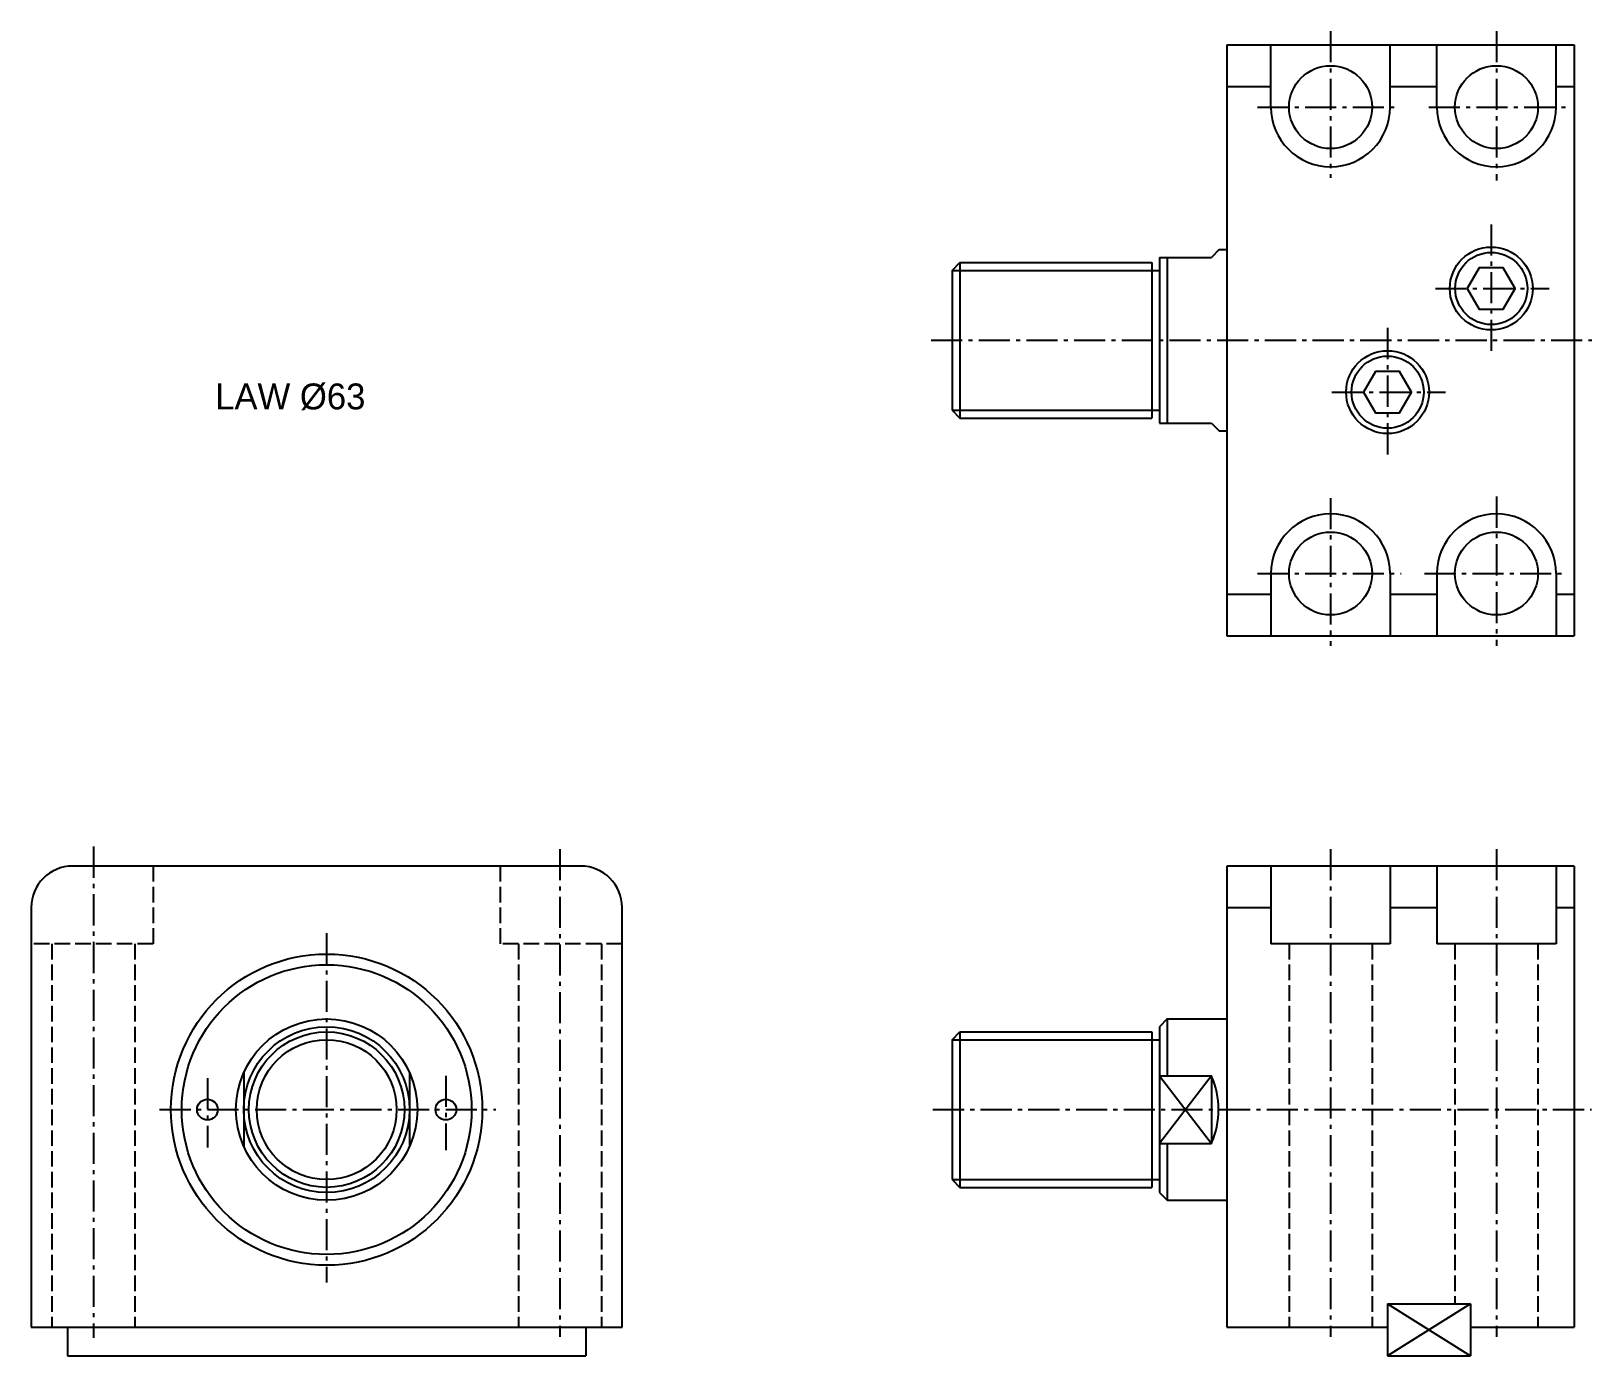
# Model space of a CAD drawing. Extents: x 220 to 521, y -86 to 170.
import ezdxf

# ---------------------------------------------------------------- set-up
doc = ezdxf.new("R2010")
doc.units = 0
doc.header["$MEASUREMENT"] = 0
doc.linetypes.add('DASHED', pattern=[4, 3, -1])
doc.linetypes.add('SCENTER', pattern=[9.2, 6, -1.2, 0.8, -1.2])
doc.layers.get('0').update_dxf_attribs({"linetype": 'CONTINUOUS'})
for name, color, linetype in [('CON', 2, 'CONTINUOUS'), ('DAS', 3, 'DASHED'), ('SCEN', 1, 'SCENTER'), ('UTI', 7, 'CONTINUOUS')]:
    doc.layers.add(name, color=color, linetype=linetype)

# ---------------------------------------------------------------- blocks, each defined once
blk = doc.blocks.new('00000117')
at = {"layer": 'CON'}
blk.add_lwpolyline([(-2.31, 4), (-4.62, 0), (-2.31, -4), (2.31, -4), (4.62, 0), (2.31, 4)], close=True, dxfattribs=at)
for radius in [8, 6.96]:
    blk.add_circle((0, 0), radius, dxfattribs=at)

msp = doc.modelspace()

# ---------------------------------------------------------------- linework, layer by layer
for p, q in [((482.03, -75.91), (498.03, -85.91)), ((498.03, -75.91), (482.03, -85.91))]:
    msp.add_line(p, q)
at = {"layer": 'CON'}
for p, q in [((451.03, 167.05), (451.03, 53.05)), ((451.03, 167.05), (518.03, 167.05)), ((459.53, 155.05), (459.53, 167.05)), ((482.53, 155.05), (482.53, 167.05)), ((491.53, 155.05), (491.53, 167.05)), ((514.53, 155.05), (514.53, 167.05)), ((518.03, 167.05), (518.03, 53.05)), ((451.03, 159.05), (459.53, 159.05)), ((482.53, 159.05), (491.53, 159.05)), ((514.53, 159.05), (518.03, 159.05)), ((449.53, 127.55), (448.03, 126.05)), ((449.53, 127.55), (451.03, 127.55)), ((398.03, 123.55), (399.53, 125.05)), ((398.03, 123.55), (398.03, 96.55)), ((399.53, 125.05), (399.53, 95.05)), ((399.53, 125.05), (436.53, 125.05)), ((436.53, 125.05), (436.53, 95.05)), ((436.53, 123.55), (438.03, 123.55)), ((438.03, 126.05), (438.03, 94.05)), ((438.03, 126.05), (448.03, 126.05)), ((439.53, 126.05), (439.53, 94.05)), ((398.03, 96.55), (399.53, 95.05)), ((436.53, 96.55), (438.03, 96.55)), ((399.53, 95.05), (436.53, 95.05)), ((438.03, 94.05), (448.03, 94.05)), ((448.03, 94.05), (449.53, 92.55)), ((449.53, 92.55), (451.03, 92.55)), ((459.53, 65.05), (459.53, 53.05)), ((482.53, 65.05), (482.53, 53.05)), ((491.53, 65.05), (491.53, 53.05)), ((514.53, 65.05), (514.53, 53.05)), ((451.03, 61.05), (459.53, 61.05)), ((482.53, 61.05), (491.53, 61.05)), ((514.53, 61.05), (518.03, 61.05)), ((451.03, 53.05), (518.03, 53.05)), ((326.36, 8.59), (228.36, 8.59)), ((518.03, 8.59), (451.03, 8.59)), ((451.03, 8.59), (451.03, -80.41)), ((459.53, 8.59), (459.53, -6.41)), ((482.53, 8.59), (482.53, -6.41)), ((491.53, 8.59), (491.53, -6.41)), ((514.53, 8.59), (514.53, -6.41)), ((518.03, 8.59), (518.03, -80.41)), ((220.36, 0.59), (220.36, -80.41)), ((334.36, -80.41), (334.36, 0.59)), ((451.03, 0.59), (459.53, 0.59)), ((482.53, 0.59), (491.53, 0.59)), ((514.53, 0.59), (518.03, 0.59)), ((482.53, -6.41), (459.53, -6.41)), ((514.53, -6.41), (491.53, -6.41)), ((439.53, -20.91), (438.03, -22.41)), ((439.53, -20.91), (451.03, -20.91)), ((439.53, -20.91), (439.53, -31.88)), ((398.03, -24.91), (399.53, -23.41)), ((399.53, -23.41), (436.53, -23.41)), ((399.53, -23.41), (399.53, -53.41)), ((436.53, -23.41), (436.53, -53.41)), ((438.03, -22.41), (438.03, -54.41)), ((398.03, -24.91), (398.03, -51.91)), ((436.53, -24.91), (438.03, -24.91)), ((261.36, -31.33), (261.36, -45.5)), ((293.36, -31.33), (293.36, -45.5)), ((438.03, -31.88), (448.03, -31.88)), ((448.03, -31.88), (448.03, -44.95)), ((438.03, -44.95), (448.03, -44.95)), ((439.53, -44.95), (439.53, -55.91)), ((398.03, -51.91), (399.53, -53.41)), ((399.53, -53.41), (436.53, -53.41)), ((436.53, -51.91), (438.03, -51.91)), ((438.03, -54.41), (439.53, -55.91)), ((439.53, -55.91), (451.03, -55.91)), ((482.03, -75.91), (482.03, -85.91)), ((482.03, -75.91), (498.03, -75.91)), ((498.03, -75.91), (498.03, -85.91)), ((220.36, -80.41), (334.36, -80.41)), ((227.36, -80.41), (227.36, -85.91)), ((327.36, -80.41), (327.36, -85.91)), ((451.03, -80.41), (482.03, -80.41)), ((498.03, -80.41), (518.03, -80.41)), ((227.36, -85.91), (327.36, -85.91)), ((482.03, -85.91), (498.03, -85.91))]:
    msp.add_line(p, q, dxfattribs=at)
for centre, radius in [((471.03, 155.05), 8), ((503.03, 155.05), 8), ((471.03, 65.05), 8), ((503.03, 65.05), 8), ((277.36, -38.41), 30.03), ((277.36, -38.41), 27.95), ((277.36, -38.41), 17.5), ((277.36, -38.41), 16), ((277.36, -38.41), 15), ((254.36, -38.41), 2), ((300.36, -38.41), 2)]:
    msp.add_circle(centre, radius, dxfattribs=at)
for centre, radius, start, end in [((471.03, 155.05), 11.5, 180, 0), ((503.03, 155.05), 11.5, 180, 0), ((471.03, 65.05), 11.5, 0, 180), ((503.03, 65.05), 11.5, 0, 180), ((228.36, 0.59), 8, 90, 180), ((326.36, 0.59), 8, 0, 90), ((433.52, -38.41), 15.91, 335.7331, 24.2669)]:
    msp.add_arc(centre, radius, start, end, dxfattribs=at)
at = {"layer": 'DAS'}
for p, q in [((243.86, 8.59), (243.86, -6.41)), ((310.86, 8.59), (310.86, -6.41)), ((243.86, -6.41), (220.36, -6.41)), ((224.36, -6.41), (224.36, -80.41)), ((240.36, -6.41), (240.36, -80.41)), ((334.36, -6.41), (310.86, -6.41)), ((314.36, -6.41), (314.36, -80.41)), ((330.36, -6.41), (330.36, -80.41)), ((463.03, -6.41), (463.03, -80.41)), ((479.03, -6.41), (479.03, -80.41)), ((495.03, -6.41), (495.03, -75.91)), ((511.03, -6.41), (511.03, -80.41))]:
    msp.add_line(p, q, dxfattribs=at)
at = {"layer": 'SCEN'}
for p, q in [((471.03, 169.7), (471.03, 141.42)), ((503.03, 169.7), (503.03, 140.88)), ((456.92, 155.05), (484.12, 155.05)), ((489.98, 155.05), (516.38, 155.05)), ((502.03, 132.43), (502.03, 107.83)), ((491.26, 120.05), (513.18, 120.05)), ((482.03, 112.43), (482.03, 87.83)), ((393.96, 110.05), (521.42, 110.05)), ((471.26, 100.05), (493.18, 100.05)), ((471.03, 79.62), (471.03, 51.12)), ((503.03, 79.88), (503.03, 51.12)), ((456.92, 65.05), (484.65, 65.05)), ((489.18, 65.05), (516.38, 65.05)), ((232.36, 12.34), (232.36, -82.47)), ((322.36, 11.87), (322.36, -82.24)), ((471.03, 11.87), (471.03, -82.24)), ((503.03, 11.87), (503.03, -82.24)), ((277.36, -4.34), (277.36, -71.77)), ((254.36, -32.34), (254.36, -45.75)), ((300.36, -31.86), (300.36, -46.23)), ((245.14, -38.41), (310.02, -38.41)), ((394.32, -38.41), (521.36, -38.41))]:
    msp.add_line(p, q, dxfattribs=at)
at = {"layer": 'UTI'}
for p, q in [((398.03, 123.55), (436.53, 123.55)), ((398.03, 96.55), (436.53, 96.55)), ((398.03, -24.91), (436.53, -24.91)), ((448.03, -31.88), (438.03, -44.95)), ((438.03, -31.88), (448.03, -44.95)), ((398.03, -51.91), (436.53, -51.91))]:
    msp.add_line(p, q, dxfattribs=at)
msp.add_circle((277.36, -38.41), 13.5, dxfattribs=at)

# ---------------------------------------------------------------- block references
at = {"layer": 'CON'}
for p in [(502.03, 120.05), (482.03, 100.05)]:
    msp.add_blockref('00000117', p, dxfattribs=at)

# ---------------------------------------------------------------- texts
at = {"insert": (255.85, 101.72), "char_height": 5, "width": 75.42, "attachment_point": 1}
msp.add_mtext('LAW %%C63', dxfattribs=at)

doc.saveas('drawing.dxf')
